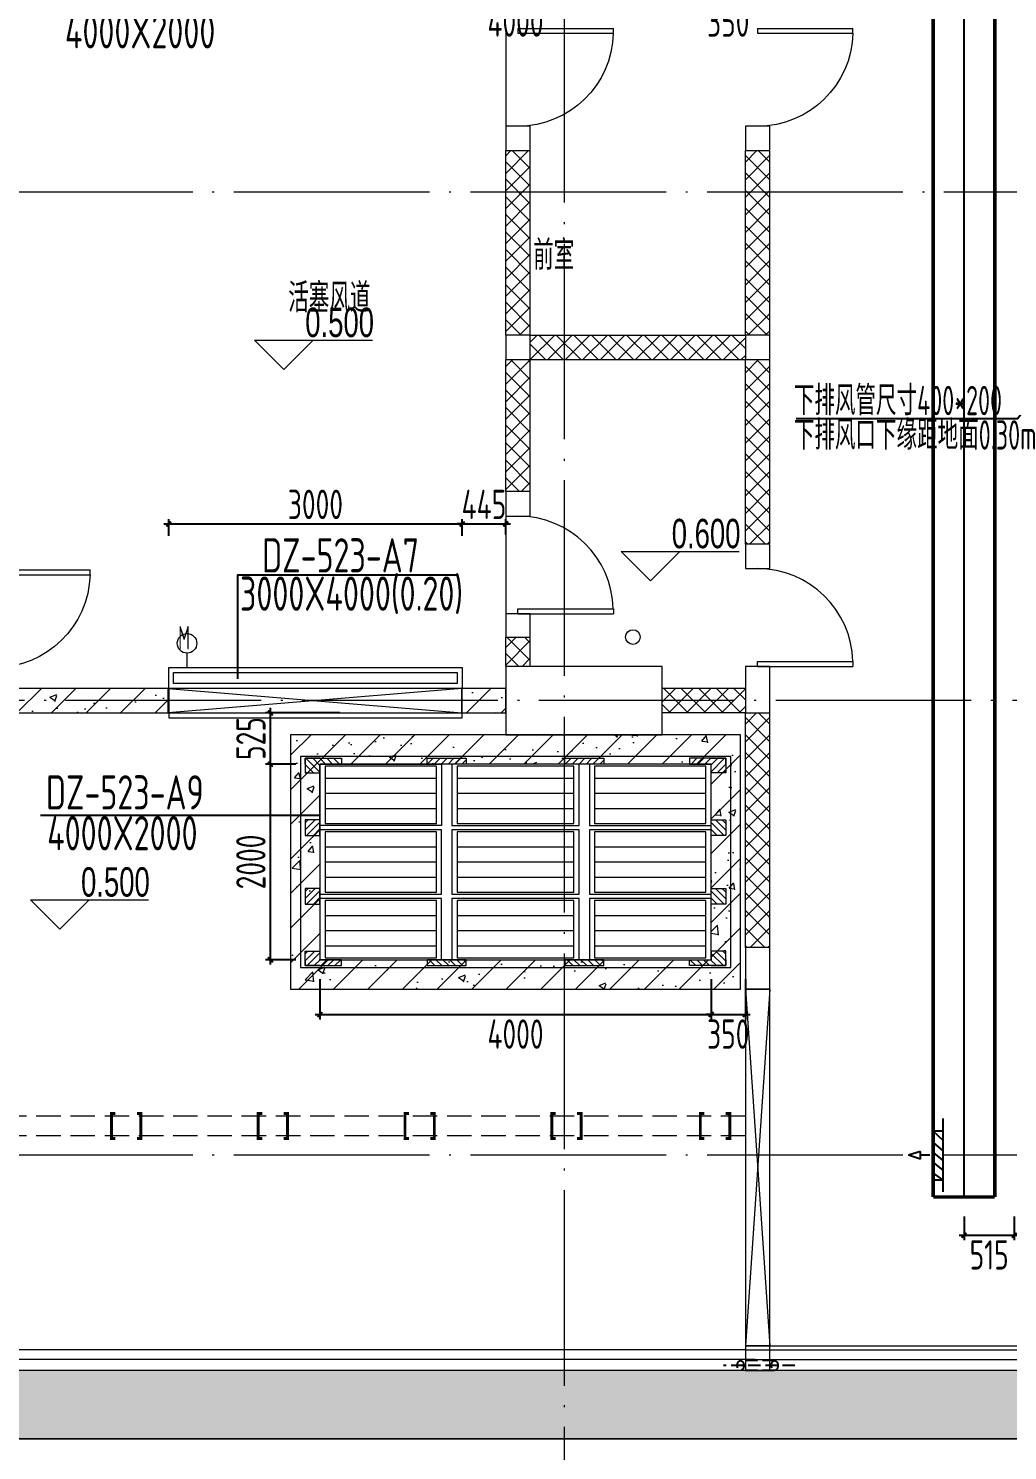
# Model space of a CAD drawing. Extents: x 4 to 13611208, y -605838 to 574722.
# Drawn here: x 13182117 to 13192128, y 181840 to 196385 of the extents above; entities that cross this region are included whole.
import ezdxf

# ---------------------------------------------------------------- set-up
doc = ezdxf.new("R2010")
doc.units = 0
doc.header["$LTSCALE"] = 1000
doc.header["$MEASUREMENT"] = 0
for name, pattern in [('CENTER2', [28.575000000000003, 19.05, -3.175, 3.175, -3.175]), ('DASH', [0.35, 0.25, -0.1]), ('DOTE', [2.4200000000000004, 2, -0.2, 0.02, -0.2])]:
    doc.linetypes.add(name, pattern=pattern)
for name, color, linetype in [('DUCT-K-P标注', 7, 'Continuous'), ('DUCT-X-P风口', 7, 'Continuous'), ('DUCT-X-YP中心线', 5, 'CENTER2'), ('DUCT-X-YP标注', 7, 'Continuous'), ('DUCT-X-YP管', 31, 'Continuous'), ('SDF-标注', 7, 'Continuous')]:
    doc.layers.add(name, color=color, linetype=linetype)
for name, color, linetype, lineweight in [('SDF-风阀', 51, 'Continuous', 5), ('建筑底图', 8, 'Continuous', 13), ('预埋管', 8, 'Continuous', 5)]:
    doc.layers.add(name, color=color, linetype=linetype, lineweight=lineweight)
doc.styles.add('C', font='HZTXT_E', dxfattribs={"width": 0.7, "bigfont": 'HZTXT'})
doc.styles.add('du', font='gbenor.shx', dxfattribs={"width": 0.8, "bigfont": 'hztxt.shx'})
doc.styles.get("Standard").update_dxf_attribs({"font": 'gbenor.shx', "bigfont": 'gbcbig.shx'})
doc.styles.add('晓游', font='gbenor.shx', dxfattribs={"width": 0.8, "bigfont": 'hztxt.shx'})
doc.dimstyles.new('67', dxfattribs={"dimscale": 100, "dimtxt": 3, "dimasz": 0.5, "dimexe": 0.5, "dimexo": 2, "dimgap": 0.5, "dimtad": 2, "dimdec": 0, "dimrnd": 5, "dimzin": 0, "dimdsep": 46, "dimtxsty": 'du', "dimblk": 'ARCHTICK', "dimcen": 0, "dimdle": 0.5, "dimclrd": 256, "dimclre": 256, "dimclrt": 256, "dimazin": 0, "dimtfac": 1, "dimtdec": 0, "dimtix": 1, "dimtmove": 2, "dimatfit": 3, "dimfxl": 100, "dimtolj": 1, "dimtzin": 0, "dimlwd": -1, "dimlwe": -1, "dimarcsym": 0})
pattern_1 = [(45, (793255.2557103541, 7.916241884231567e-09), (-176.7766952966369, 176.7766952966369), []), (49.99999999999999, (793255.2557103541, 7.916241884231567e-09), (717.2601826007534, -62.75213498259511), [75, -825]), (355, (793255.2557103541, 7.916241884231567e-09), (-138.751333613, 752.1921337000118), [60, -660]), (100.4514, (793315.0273903534, -5.229339992074529), (578.5093817140216, 689.4395420609536), [63.74019000000001, -701.142112]), (46.18420000000001, (793255.2557103541, 200.0000000079162), (1067.241048625644, -165.5190143290181), [112.5, -1237.5]), (96.6356, (793344.1924553532, 186.2066930079018), (934.6627055487033, 974.1178709004417), [95.610288, -1051.713]), (351.1842, (793255.2557103541, 200.0000000079162), (934.6619451336272, 974.1186009253246), [90, -990]), (21, (793355.2557103541, 150.0000000079162), (596.9070521184617, -402.6188906653388), [75, -825]), (326.0000000000001, (793355.2557103541, 150.0000000079162), (243.3153319215817, 725.150045046853), [60, -660]), (71.4514, (793404.9979433548, 116.4483940079226), (840.22262858149, 322.5304967099524), [63.74019000000001, -701.142112]), (37.50000000000001, (793255.2557103541, 7.916241884231567e-09), (12.15985531729067, 332.8938538313115), [0, -652, 0, -670, 0, -662.5]), (7.499999999999999, (793255.2557103541, 7.916241884231567e-09), (263.0695374421486, 394.4117118823602), [0, -382, 0, -637, 0, -252.5]), (327.5, (793032.2557103541, 7.916241884231567e-09), (533.822436172409, -22.55487173437976), [0, -250, 0, -780, 0, -1035]), (317.5, (792932.2557103541, 7.916241884231567e-09), (583.1861693423863, 100.1049823323177), [0, -325, 0, -518, 0, -735])]
pattern_2 = [(45, (0, 0), (-89.80256121069152, 89.80256121069154), []), (135, (0, 0), (-89.80256121069154, -89.80256121069152), [])]
pattern_3 = [(44.99999999999994, (-86397.53034353256, -45476.09911489487), (88.38834764831843, -88.38834764831844), [])]
pattern_4 = [(314.9999999999999, (-86397.53034353256, 49476.09911084152), (88.38834764831846, 88.38834764831842), [])]

# ---------------------------------------------------------------- blocks, each defined once
blk = doc.blocks.new('A$C00460B6A')
at = {"layer": '预埋管', "linetype": 'DASH', "lineweight": -3, "ltscale": 0.5}
for p, q in [((729.1189822256565, 50.00143341813236), (-0.006739586591720581, 50.00143030937761)), ((523.463043898344, 100.0014334181324), (174.7439385093749, 100.0014303093776)), ((523.463043898344, 100.0014334181324), (174.7439385093749, 100.0014303093776)), ((523.4630443789065, 0.00143341813236475), (174.7439389880747, 0.001430309377610683))]:
    blk.add_line(p, q, dxfattribs=at)
for centre in [(174.7439387496561, 50.00143030937761), (523.4630441386253, 50.00143341813236)]:
    blk.add_ellipse(centre, major_axis=(-2.429254217184632e-07, 49.99999999906868), ratio=0.6701911663388869, start_param=3.141592653510884, end_param=9.42477796069047, dxfattribs=at)
blk = doc.blocks.new('$DorLib2D$00000001')
for p, q in [((0.45, 0.975), (0.5000000000000002, 0.975)), ((0.45, 0), (0.45, 0.975)), ((0.5, 0), (0.5, 0.975)), ((0.5, 0), (0.45, 0))]:
    blk.add_line(p, q)
at = {"lineweight": 13}
blk.add_arc((0.475, 0), 0.975, 91.46928358135379, 180, dxfattribs=at)
blk = doc.blocks.new('_FZH')
blk.add_lwpolyline([(-0.5, -0.5), (0.5, -0.5), (0.5000000000000001, 0.5), (-0.4999999999999999, 0.5)], close=True)
blk = doc.blocks.new('_ArchTick')
at = {"color": 0, "linetype": 'ByBlock', "const_width": 0.4}
blk.add_lwpolyline([(-0.5, -0.5), (0.5, 0.5)], dxfattribs=at)
blk = doc.blocks.new('*D273')
at = {"layer": 'SDF-标注', "transparency": 16777216}
for p, q in [((13185097.36382304, 186659.5138858321), (13185097.36382304, 186249.2597944171)), ((13189097.36382608, 186659.5138839068), (13189097.36382608, 186249.2597944171)), ((13185047.36382304, 186299.2597944171), (13189147.36382608, 186299.2597944171))]:
    blk.add_line(p, q, dxfattribs=at)
at = {"layer": 'SDF-标注', "transparency": 16777216, "xscale": 50, "yscale": 50, "zscale": 50, "rotation": 180}
blk.add_blockref('_ArchTick', (13185097.36382304, 186299.2597944171), dxfattribs=at)
at = {"layer": 'SDF-标注', "transparency": 16777216, "xscale": 50, "yscale": 50, "zscale": 50}
blk.add_blockref('_ArchTick', (13189097.36382608, 186299.2597944171), dxfattribs=at)
at = {"layer": 'SDF-标注', "transparency": 16777216, "insert": (13187097.36382456, 186099.2597944171), "char_height": 300, "attachment_point": 5, "style": 'du'}
blk.add_mtext('\\A1;4000', dxfattribs=at)
blk = doc.blocks.new('*D274')
at = {"layer": 'SDF-标注', "transparency": 16777216}
for p, q in [((13189097.36382608, 186659.5138839068), (13189097.36382608, 186249.2597944171)), ((13189447.36620563, 186659.5138839068), (13189447.36620563, 186249.2597944171)), ((13189097.36382608, 186299.2597944171), (13189047.36382608, 186299.2597944171)), ((13189097.36382608, 186299.2597944171), (13189447.36620563, 186299.2597944171)), ((13189447.36620563, 186299.2597944171), (13189497.36620563, 186299.2597944171))]:
    blk.add_line(p, q, dxfattribs=at)
at = {"layer": 'SDF-标注', "transparency": 16777216, "xscale": 50, "yscale": 50, "zscale": 50}
blk.add_blockref('_ArchTick', (13189097.36382608, 186299.2597944171), dxfattribs=at)
at = {"layer": 'SDF-标注', "transparency": 16777216, "xscale": 50, "yscale": 50, "zscale": 50, "rotation": 180}
blk.add_blockref('_ArchTick', (13189447.36620563, 186299.2597944171), dxfattribs=at)
at = {"layer": 'SDF-标注', "transparency": 16777216, "insert": (13189272.36501585, 186099.2597944171), "char_height": 300, "attachment_point": 5, "style": 'du'}
blk.add_mtext('\\A1;350', dxfattribs=at)
blk = doc.blocks.new('*D275')
at = {"layer": 'SDF-标注', "transparency": 16777216}
for p, q in [((13184852.14566446, 188859.5138858321), (13184541.50268152, 188859.5138858321)), ((13184591.50268152, 186809.5138839068), (13184591.50268152, 188909.5138858321)), ((13184852.1456675, 186859.5138839068), (13184541.50268152, 186859.5138839068))]:
    blk.add_line(p, q, dxfattribs=at)
at = {"layer": 'SDF-标注', "transparency": 16777216, "xscale": 50, "yscale": 50, "zscale": 50}
for p, rotation in [((13184591.50268152, 188859.5138858321), 90), ((13184591.50268152, 186859.5138839068), 270)]:
    blk.add_blockref('_ArchTick', p, dxfattribs=dict(at, rotation=rotation))
at = {"layer": 'SDF-标注', "transparency": 16777216, "insert": (13184391.50268152, 187859.5138848716), "char_height": 300, "attachment_point": 5, "rotation": 90, "style": 'du'}
blk.add_mtext('\\A1;2000', dxfattribs=at)
blk = doc.blocks.new('*D276')
at = {"layer": 'SDF-标注', "transparency": 16777216}
for p, q in [((13185302.18324558, 189384.5130813266), (13184541.50268152, 189384.5130813266)), ((13184591.50268152, 188809.5138858321), (13184591.50268152, 189434.5130813266)), ((13184852.14566446, 188859.5138858321), (13184541.50268152, 188859.5138858321))]:
    blk.add_line(p, q, dxfattribs=at)
at = {"layer": 'SDF-标注', "transparency": 16777216, "xscale": 50, "yscale": 50, "zscale": 50}
for p, rotation in [((13184591.50268152, 189384.5130813266), 90), ((13184591.50268152, 188859.5138858321), 270)]:
    blk.add_blockref('_ArchTick', p, dxfattribs=dict(at, rotation=rotation))
at = {"layer": 'SDF-标注', "transparency": 16777216, "insert": (13184391.50268152, 189122.0134835815), "char_height": 300, "attachment_point": 5, "rotation": 90, "style": 'du'}
blk.add_mtext('\\A1;525', dxfattribs=at)
blk = doc.blocks.new('*D277')
at = {"layer": 'SDF-标注', "transparency": 16777216}
for p, q in [((13185097.36619555, 197053.5147414785), (13185097.36619555, 196599.9821796159)), ((13189097.36621178, 197053.5147415409), (13189097.36621178, 196599.9821796159)), ((13185047.36619555, 196649.9821796159), (13189147.36621178, 196649.9821796159))]:
    blk.add_line(p, q, dxfattribs=at)
at = {"layer": 'SDF-标注', "transparency": 16777216, "xscale": 50, "yscale": 50, "zscale": 50, "rotation": 180}
blk.add_blockref('_ArchTick', (13185097.36619555, 196649.9821796159), dxfattribs=at)
at = {"layer": 'SDF-标注', "transparency": 16777216, "xscale": 50, "yscale": 50, "zscale": 50}
blk.add_blockref('_ArchTick', (13189097.36621178, 196649.9821796159), dxfattribs=at)
at = {"layer": 'SDF-标注', "transparency": 16777216, "insert": (13187097.36620366, 196449.9821796159), "char_height": 300, "attachment_point": 5, "style": 'du'}
blk.add_mtext('\\A1;4000', dxfattribs=at)
blk = doc.blocks.new('*D278')
at = {"layer": 'SDF-标注', "transparency": 16777216}
for p, q in [((13189097.36620181, 197009.5147415), (13189097.36620181, 196599.9821796159)), ((13189447.36620488, 196834.5130815142), (13189447.36620488, 196599.9821796159)), ((13189097.36620181, 196649.9821796159), (13189047.36620181, 196649.9821796159)), ((13189097.36620181, 196649.9821796159), (13189447.36620488, 196649.9821796159)), ((13189447.36620488, 196649.9821796159), (13189497.36620488, 196649.9821796159))]:
    blk.add_line(p, q, dxfattribs=at)
at = {"layer": 'SDF-标注', "transparency": 16777216, "xscale": 50, "yscale": 50, "zscale": 50}
blk.add_blockref('_ArchTick', (13189097.36620181, 196649.9821796159), dxfattribs=at)
at = {"layer": 'SDF-标注', "transparency": 16777216, "xscale": 50, "yscale": 50, "zscale": 50, "rotation": 180}
blk.add_blockref('_ArchTick', (13189447.36620488, 196649.9821796159), dxfattribs=at)
at = {"layer": 'SDF-标注', "transparency": 16777216, "insert": (13189272.36620334, 196449.9821796159), "char_height": 300, "attachment_point": 5, "style": 'du'}
blk.add_mtext('\\A1;350', dxfattribs=at)
blk = doc.blocks.new('组合式风阀')
at = {"layer": 'SDF-风阀'}
h = blk.add_hatch(dxfattribs=at)
h.set_pattern_fill('ANSI31', color=256, scale=1000, angle=89.99999999999999, style=0)
h.set_pattern_definition(pattern_4)
h.paths.add_polyline_path([(-150.0000567436218, 4149.999965667725), (219.9999694824219, 4150.000022649765), (220, 4000.000022649765), (0, 3999.999995946884), (2.6702880859375e-05, 3779.999995946884), (-150, 3779.999965667725)])
h = blk.add_hatch(dxfattribs=at)
h.set_pattern_fill('ANSI31', color=256, scale=1000, angle=89.99999999999999, style=0)
h.set_pattern_definition(pattern_4)
h.paths.add_polyline_path([(1422, 3999.999995946884), (1822, 3999.999995946884), (1822, 4149.999995946884), (1422, 4149.999995946884)])
h = blk.add_hatch(dxfattribs=at)
h.set_pattern_fill('ANSI31', color=256, scale=1000, angle=89.99999999999999, style=0)
h.set_pattern_definition([(314.9999999999999, (-84641.53034353256, 49476.09911084152), (88.38834764831846, 88.38834764831842), [])])
h.paths.add_polyline_path([(3178, 3999.999995946884), (3578, 3999.999995946884), (3578, 4149.999995946884), (3178, 4149.999995946884)])
h = blk.add_hatch(dxfattribs=at)
h.set_pattern_fill('ANSI31', color=256, scale=1000, angle=89.99999999999999, style=0)
h.set_pattern_definition([(225, (91397.53034353256, 49476.09911084152), (-88.38834764831847, 88.38834764831844), [])])
h.paths.add_polyline_path([(5150.000030517578, 4149.999965667725), (4780.000030517578, 4150.000022649765), (4780, 4000.000022649765), (5000, 3999.999995946884), (4999.999973297119, 3779.999995946884), (5149.999973297119, 3779.999965667725)])
h = blk.add_hatch(dxfattribs=at)
h.set_pattern_fill('ANSI31', color=256, scale=1000, angle=-2.544443745170813e-14, style=0)
h.set_pattern_definition([(44.99999999999994, (-45576.09914159775, -85316.53034341335), (-88.38834764831839, 88.38834764831847), [])])
h.paths.add_polyline_path([(0, 2503), (0, 2903), (-150.0000267028809, 2903), (-150.0000267028809, 2503)])
h = blk.add_hatch(dxfattribs=at)
h.set_pattern_fill('ANSI31', color=256, scale=1000, angle=-2.544443745170813e-14, style=0)
h.set_pattern_definition([(135, (50476.09911489487, -85316.53034341335), (88.38834764831843, 88.38834764831844), [])])
h.paths.add_polyline_path([(5000, 2503), (5000, 2903), (5150, 2903), (5150, 2503)])
h = blk.add_hatch(dxfattribs=at)
h.set_pattern_fill('ANSI31', color=256, scale=1000, angle=-2.544443745170813e-14, style=0)
h.set_pattern_definition([(44.99999999999994, (-45576.09914159775, -86722.53034341335), (-88.38834764831839, 88.38834764831847), [])])
h.paths.add_polyline_path([(0, 1097), (0, 1497), (-150.0000267028809, 1497), (-150.0000267028809, 1097)])
h = blk.add_hatch(dxfattribs=at)
h.set_pattern_fill('ANSI31', color=256, scale=1000, angle=-2.544443745170813e-14, style=0)
h.set_pattern_definition([(135, (50476.09911489487, -86722.53034341335), (88.38834764831843, 88.38834764831844), [])])
h.paths.add_polyline_path([(5000, 1097), (5000, 1497), (5150, 1497), (5150, 1097)])
h = blk.add_hatch(dxfattribs=at)
h.set_pattern_fill('ANSI31', color=256, scale=1000, angle=89.99999999999999, style=0)
h.set_pattern_definition(pattern_3)
h.paths.add_polyline_path([(-150.0000567436218, -149.9999697208405), (219.9999694824219, -150.0000265836716), (220, -2.658367156982422e-05), (0, 0), (2.6702880859375e-05, 220), (-150, 220.0000302791595)])
h = blk.add_hatch(dxfattribs=at)
h.set_pattern_fill('ANSI31', color=256, scale=1000, angle=89.99999999999999, style=0)
h.set_pattern_definition([(135, (91397.53034353256, -45476.09911489487), (-88.3883476483185, -88.38834764831842), [])])
h.paths.add_polyline_path([(5150.000030517578, -149.9999697208405), (4780.000030517578, -150.0000265836716), (4780, -2.658367156982422e-05), (5000, 0), (4999.999973297119, 220), (5149.999973297119, 220.0000302791595)])
h = blk.add_hatch(dxfattribs=at)
h.set_pattern_fill('ANSI31', color=256, scale=1000, angle=89.99999999999999, style=0)
h.set_pattern_definition(pattern_3)
h.paths.add_polyline_path([(1422, 0), (1822, 0), (1822, -150), (1422, -150)])
h = blk.add_hatch(dxfattribs=at)
h.set_pattern_fill('ANSI31', color=256, scale=1000, angle=89.99999999999999, style=0)
h.set_pattern_definition([(44.99999999999994, (-84641.53034353256, -45476.09911489487), (88.38834764831843, -88.38834764831844), [])])
h.paths.add_polyline_path([(3178, 0), (3578, 0), (3578, -150), (3178, -150)])
for p, q in [((353.2781739234924, 3946.999995946884), (353.2781739234924, 2808.999995946884)), ((744, 3946.999995946884), (744, 2808.999995946884)), ((1134.721826076508, 3946.999995946884), (1134.721826076508, 2808.999995946884)), ((2109.278173923492, 3946.999995946884), (2109.278173923492, 2808.999995946884)), ((2500, 3946.999995946884), (2500, 2808.999995946884)), ((2890.721826076508, 3946.999995946884), (2890.721826076508, 2808.999995946884)), ((3865.278173923492, 3946.999995946884), (3865.278173923492, 2808.999995946884)), ((4256, 3946.999995946884), (4256, 2808.999995946884)), ((4646.721826076508, 3946.999995946884), (4646.721826076508, 2808.999995946884)), ((353.2781739234924, 2596.999995946884), (353.2781739234924, 1402.999995946884)), ((744, 2596.999995946884), (744, 1402.999995946884)), ((1134.721826076508, 2596.999995946884), (1134.721826076508, 1402.999995946884)), ((2109.278173923492, 2596.999995946884), (2109.278173923492, 1402.999995946884)), ((2500, 2596.999995946884), (2500, 1402.999995946884)), ((2890.721826076508, 2596.999995946884), (2890.721826076508, 1402.999995946884)), ((3865.278173923492, 2596.999995946884), (3865.278173923492, 1402.999995946884)), ((4256, 2596.999995946884), (4256, 1402.999995946884)), ((4646.721826076508, 2596.999995946884), (4646.721826076508, 1402.999995946884)), ((353.2781739234924, 1190.999995946884), (353.2781739234924, 52.99999594688416)), ((744, 1190.999995946884), (744, 52.99999594688416)), ((1134.721826076508, 1190.999995946884), (1134.721826076508, 52.99999594688416)), ((2109.278173923492, 1190.999995946884), (2109.278173923492, 52.99999594688416)), ((2500, 1190.999995946884), (2500, 52.99999594688416)), ((2890.721826076508, 1190.999995946884), (2890.721826076508, 52.99999594688416)), ((3865.278173923492, 1190.999995946884), (3865.278173923492, 52.99999594688416)), ((4256, 1190.999995946884), (4256, 52.99999594688416)), ((4646.721826076508, 1190.999995946884), (4646.721826076508, 52.99999594688416))]:
    blk.add_line(p, q, dxfattribs=at)
for points in [[(5200, -200.0000040531158), (5200, 4200), (-200, 4200), (-200, -200.0000040531158)], [(1422, 3999.999995946884), (1822, 3999.999995946884), (1822, 4149.999995946884), (1422, 4149.999995946884)], [(3178, 3999.999995946884), (3578, 3999.999995946884), (3578, 4149.999995946884), (3178, 4149.999995946884)], [(1569, 3999.999995946884), (0, 3999.999995946884), (0, 2755.999995946884), (1569, 2755.999995946884)], [(1516, 3946.999995946884), (53, 3946.999995946884), (53, 2808.999995946884), (1516, 2808.999995946884)], [(3325, 3999.999995946884), (1675, 3999.999995946884), (1675, 2755.999995946884), (3325, 2755.999995946884)], [(3272, 3946.999995946884), (1728, 3946.999995946884), (1728, 2808.999995946884), (3272, 2808.999995946884)], [(5000, 3999.999951130245), (5000, 2755.999995946884), (3431, 2755.999995946884), (3431, 3999.999951130245)], [(4947, 3946.999995946884), (3484, 3946.999995946884), (3484, 2808.999995946884), (4947, 2808.999995946884)], [(0, 2503), (0, 2903), (-150.0000267028809, 2903), (-150.0000267028809, 2503)], [(5000, 2503), (5000, 2903), (5150, 2903), (5150, 2503)], [(1569, 2649.999995946884), (0, 2649.999995946884), (0, 1349.999995946884), (1569, 1349.999995946884)], [(3325, 2649.999995946884), (1675, 2649.999995946884), (1675, 1349.999995946884), (3325, 1349.999995946884)], [(5000, 2649.999995946884), (3431, 2649.999995946884), (3431, 1349.999995946884), (5000, 1349.999995946884)], [(1516, 2596.999995946884), (53, 2596.999995946884), (53, 1402.999995946884), (1516, 1402.999995946884)], [(3272, 2596.999995946884), (1728, 2596.999995946884), (1728, 1402.999995946884), (3272, 1402.999995946884)], [(4947, 2596.999995946884), (3484, 2596.999995946884), (3484, 1402.999995946884), (4947, 1402.999995946884)], [(0, 1097), (0, 1497), (-150.0000267028809, 1497), (-150.0000267028809, 1097)], [(5000, 1097), (5000, 1497), (5150, 1497), (5150, 1097)], [(1569, 1243.999995946884), (0, 1243.999995946884), (0, -4.053115844726562e-06), (1569, -4.053115844726562e-06)], [(1516, 1190.999995946884), (53, 1190.999995946884), (53, 52.99999594688416), (1516, 52.99999594688416)], [(3325, 1243.999995946884), (1675, 1243.999995946884), (1675, -4.053115844726562e-06), (3325, -4.053115844726562e-06)], [(3272, 1190.999995946884), (1728, 1190.999995946884), (1728, 52.99999594688416), (3272, 52.99999594688416)], [(5000, 1243.999995946884), (3431, 1243.999995946884), (3431, -4.053115844726562e-06), (5000, -4.053115844726562e-06)], [(4947, 1190.999995946884), (3484, 1190.999995946884), (3484, 52.99999594688416), (4947, 52.99999594688416)], [(1422, 0), (1822, 0), (1822, -150), (1422, -150)], [(3178, 0), (3578, 0), (3578, -150), (3178, -150)]]:
    blk.add_lwpolyline(points, close=True, dxfattribs=at)
for points in [[(-3.0517578125e-05, 4149.999995946884), (-150.0000567436218, 4149.999965667725), (-150, 3779.999965667725), (2.6702880859375e-05, 3779.999995946884), (0, 3999.999995946884)], [(-150.0000267028809, 3999.999965667725), (-150.0000567436218, 4149.999965667725), (219.9999694824219, 4150.000022649765), (220, 4000.000022649765), (0, 3999.999995946884)], [(5150, 3999.999965667725), (5150.000030517578, 4149.999965667725), (4780.000030517578, 4150.000022649765), (4780, 4000.000022649765), (5000, 3999.999995946884)], [(5000.000030517578, 4149.999995946884), (5150.000030517578, 4149.999965667725), (5149.999973297119, 3779.999965667725), (4999.999973297119, 3779.999995946884), (5000, 3999.999995946884)], [(-3.0517578125e-05, -150), (-150.0000567436218, -149.9999697208405), (-150, 220.0000302791595), (2.6702880859375e-05, 220), (0, 0)], [(5000.000030517578, -150), (5150.000030517578, -149.9999697208405), (5149.999973297119, 220.0000302791595), (4999.999973297119, 220), (5000, 0)], [(-150.0000267028809, 3.027915954589844e-05), (-150.0000567436218, -149.9999697208405), (219.9999694824219, -150.0000265836716), (220, -2.658367156982422e-05), (0, 0)], [(5150, 3.027915954589844e-05), (5150.000030517578, -149.9999697208405), (4780.000030517578, -150.0000265836716), (4780, -2.658367156982422e-05), (5000, 0)]]:
    blk.add_lwpolyline(points, dxfattribs=at)
blk = doc.blocks.new('dz3000')
at = {"layer": 'SDF-风阀'}
for p, q in [((0, -512), (0, -300)), ((50, -350), (2950, -350)), ((50, -462), (50, -350)), ((2950, -350), (2950, -462)), ((3000, -300), (3000, -512)), ((3000, -512), (0, -512)), ((2950, -462), (50, -462)), ((2812.280490094796, -512), (2812.280490094796, -660.8208643500693))]:
    blk.add_line(p, q, dxfattribs=at)
blk.add_lwpolyline([(0, -299.9999999883585), (3000, -299.9999999883585), (3000, 0), (0, 0)], close=True, dxfattribs=at)
at = {"layer": 'SDF-风阀', "const_width": 15}
blk.add_lwpolyline([(-76.08905673772097, -300), (3076.089056737721, -300)], dxfattribs=at)
at = {"layer": 'SDF-风阀'}
blk.add_circle((2812.280490094796, -760.8208643500693), 99.99999999999997, dxfattribs=at)
at = {"layer": 'SDF-风阀', "text_generation_flag": 4, "width": 0.5999999996274709}
blk.add_text('M', height=240, dxfattribs=at).set_placement((2782.873396705836, -698.2469324641861))
blk = doc.blocks.new('*D724')
at = {"layer": 'DUCT-X-YP标注', "transparency": 16777216}
for p, q in [((13191682.9558139, 184233.5), (13191682.9558139, 183991)), ((13192197.36620485, 184233.5), (13192197.36620485, 183991)), ((13191632.9558139, 184041), (13192247.36620485, 184041))]:
    blk.add_line(p, q, dxfattribs=at)
at = {"layer": 'DUCT-X-YP标注', "transparency": 16777216, "xscale": 50, "yscale": 50, "zscale": 50, "rotation": 180}
blk.add_blockref('_ArchTick', (13191682.9558139, 184041), dxfattribs=at)
at = {"layer": 'DUCT-X-YP标注', "transparency": 16777216, "xscale": 50, "yscale": 50, "zscale": 50}
blk.add_blockref('_ArchTick', (13192197.36620485, 184041), dxfattribs=at)
at = {"layer": 'DUCT-X-YP标注', "transparency": 16777216, "insert": (13191940.16100937, 183841), "char_height": 300, "attachment_point": 5, "style": 'du'}
blk.add_mtext('\\A1;515', dxfattribs=at)
blk = doc.blocks.new('*D2044')
at = {"layer": 'SDF-标注', "transparency": 16777216}
for p, q in [((13183501.53933602, 191316.7572466871), (13186601.53933602, 191316.7572466871)), ((13183551.53933602, 191196.2430253652), (13183551.53933602, 191366.7572466871)), ((13186551.53933602, 191196.2430253652), (13186551.53933602, 191366.7572466871))]:
    blk.add_line(p, q, dxfattribs=at)
at = {"layer": 'SDF-标注', "transparency": 16777216, "xscale": 50, "yscale": 50, "zscale": 50, "rotation": 180}
blk.add_blockref('_ArchTick', (13183551.53933602, 191316.7572466871), dxfattribs=at)
at = {"layer": 'SDF-标注', "transparency": 16777216, "xscale": 50, "yscale": 50, "zscale": 50}
blk.add_blockref('_ArchTick', (13186551.53933602, 191316.7572466871), dxfattribs=at)
at = {"layer": 'SDF-标注', "transparency": 16777216, "insert": (13185051.53933602, 191516.7572466871), "char_height": 300, "attachment_point": 5, "style": 'du'}
blk.add_mtext('\\A1;3000', dxfattribs=at)
blk = doc.blocks.new('*D2045')
at = {"layer": 'SDF-标注', "transparency": 16777216}
for p, q in [((13186551.53933602, 191316.7572466871), (13186501.53933602, 191316.7572466871)), ((13186551.53933602, 191196.2430253652), (13186551.53933602, 191366.7572466871)), ((13186551.53933602, 191316.7572466871), (13186997.40145157, 191316.7572466871)), ((13186997.40145157, 191208.8990022102), (13186997.40145157, 191366.7572466871)), ((13186997.40145157, 191316.7572466871), (13187047.40145157, 191316.7572466871))]:
    blk.add_line(p, q, dxfattribs=at)
at = {"layer": 'SDF-标注', "transparency": 16777216, "xscale": 50, "yscale": 50, "zscale": 50}
blk.add_blockref('_ArchTick', (13186551.53933602, 191316.7572466871), dxfattribs=at)
at = {"layer": 'SDF-标注', "transparency": 16777216, "xscale": 50, "yscale": 50, "zscale": 50, "rotation": 180}
blk.add_blockref('_ArchTick', (13186997.40145157, 191316.7572466871), dxfattribs=at)
at = {"layer": 'SDF-标注', "transparency": 16777216, "insert": (13186774.47039379, 191516.7572466871), "char_height": 300, "attachment_point": 5, "style": 'du'}
blk.add_mtext('\\A1;445', dxfattribs=at)
blk = doc.blocks.new('$风口$00000154')
for p, q in [((150, 299.9999999999982), (150, -299.9999999999982)), ((0, 199.9999999999982), (150, 199.9999999999982)), ((0, 199.9999999999982), (0, -200.0000000000018)), ((0, 196.5779245904032), (150, 122.5552807349977)), ((-193.5935777825289, 31.46169286800614), (-378.4477440393384, -5.638867150992155e-11)), ((-193.5935777822815, -31.46169286794429), (-193.5935777825289, 31.46169286800614)), ((0, 105.742929857146), (150, 36.9924148152877)), ((0, 23.82917931137308), (150, -43.48977715108595)), ((-193.5935777822815, -31.46169286794429), (-378.4477440393384, -1.728039933368564e-10)), ((-50, -1.818989403545856e-12), (-193.5935777825216, -2.728484105318785e-11)), ((0, -58.80686063027133), (150, -122.6590778370755)), ((0, -145.2073970820802), (144.510424586937, -200.0000000000018)), ((0, -200.0000000000018), (150, -200.0000000000018))]:
    blk.add_line(p, q)

msp = doc.modelspace()

# ---------------------------------------------------------------- hatches: boundary and pattern name
at = {"layer": '建筑底图'}
h = msp.add_hatch(dxfattribs=at)
h.set_pattern_fill('ANSI37', color=8, scale=80, style=0)
h.set_pattern_definition(pattern_2)
h.paths.add_polyline_path([(13187247.6683664, 195134.5154904528), (13186997.66836639, 195134.5154904528), (13186997.66836639, 193247.014685661), (13187247.6683665, 193247.0146960061)])
h = msp.add_hatch(dxfattribs=at)
h.set_pattern_fill('ANSI37', color=8, scale=80, style=0)
h.set_pattern_definition(pattern_2)
h.paths.add_polyline_path([(13189697.36620489, 195134.5154904293), (13189447.36620492, 195134.5154904293), (13189447.36620533, 193247.0146844848), (13189697.36620489, 193247.0146844848)])
h = msp.add_hatch(dxfattribs=at)
h.set_pattern_fill('ANSI37', color=8, scale=80, style=0)
h.set_pattern_definition(pattern_2)
h.paths.add_polyline_path([(13189447.36620489, 192997.0146844848), (13189447.36620201, 193247.0146849759), (13187247.66836555, 193247.0146835426), (13187247.66836631, 192997.0146850752)])
h = msp.add_hatch(dxfattribs=at)
h.set_pattern_fill('ANSI37', color=8, scale=80, style=0)
h.set_pattern_definition(pattern_2)
h.paths.add_polyline_path([(13187247.66836555, 192997.014685661), (13186997.66836639, 192997.014685661), (13186997.66836639, 191647.0138798862), (13187247.66836638, 191647.0138798862)])
h = msp.add_hatch(dxfattribs=at)
h.set_pattern_fill('ANSI37', color=8, scale=80, style=0)
h.set_pattern_definition(pattern_2)
h.paths.add_polyline_path([(13189697.36620489, 192997.0146844848), (13189447.36620472, 192997.0146761601), (13189447.36620488, 191109.5130747501), (13189697.36620489, 191109.5130747501)])
h = msp.add_hatch(dxfattribs=at)
h.set_pattern_fill('ANSI37', color=8, scale=80, style=0)
h.set_pattern_definition(pattern_2)
h.paths.add_polyline_path([(13187247.66836619, 190159.5138804192), (13186997.66836639, 190159.5138804192), (13186997.66836639, 189859.5146856064), (13187247.66836639, 189859.5146856064)])
h = msp.add_hatch(dxfattribs=at)
h.set_pattern_fill('钢筋混凝土', color=256, scale=100, style=0)
h.set_pattern_definition(pattern_1)
h.paths.add_polyline_path([(13181647.36620484, 189384.5130752054), (13183547.4014049, 189384.5130761798), (13183547.4014049, 189634.5130760069), (13181647.36620484, 189634.5130750324)])
h = msp.add_hatch(dxfattribs=at)
h.set_pattern_fill('钢筋混凝土', color=8, scale=100, style=0)
h.set_pattern_definition(pattern_1)
h.paths.add_polyline_path([(13186997.40145157, 189634.5130761798), (13186547.40140421, 189634.5130761798), (13186547.40140421, 189384.5130759842), (13186997.40145157, 189384.5130759842)])
h = msp.add_hatch(dxfattribs=at)
h.set_pattern_fill('ANSI37', color=8, scale=80, style=0)
h.set_pattern_definition(pattern_2)
h.paths.add_polyline_path([(13188597.40145157, 189634.513075318), (13188597.40145157, 189384.5130752383), (13189447.36620489, 189384.5130752383), (13189447.366205, 189634.5130753824)])
h = msp.add_hatch(dxfattribs=at)
h.set_pattern_fill('ANSI37', color=8, scale=80, style=0)
h.set_pattern_definition(pattern_2)
h.paths.add_polyline_path([(13189697.36620489, 189384.5130752383), (13189447.36620492, 189384.5130744714), (13189447.36620489, 186984.5150371922), (13189697.36620489, 186984.5150371922)])
h = msp.add_hatch(dxfattribs=at)
h.set_pattern_fill('钢筋混凝土', color=8, scale=100, style=0)
h.set_pattern_definition([(45, (793255.2557103541, -49.99919480326935), (-176.7766952966369, 176.7766952966369), []), (49.99999999999999, (793255.2557103541, -49.99919480326935), (717.2601826007534, -62.75213498259511), [75, -825]), (355, (793255.2557103541, -49.99919480326935), (-138.751333613, 752.1921337000118), [60, -660]), (100.4514, (793315.0273903534, -55.22853480326012), (578.5093817140216, 689.4395420609536), [63.74019000000001, -701.142112]), (46.18420000000001, (793255.2557103541, 150.0008051967307), (1067.241048625644, -165.5190143290181), [112.5, -1237.5]), (96.6356, (793344.1924553532, 136.2074981967162), (934.6627055487033, 974.1178709004417), [95.610288, -1051.713]), (351.1842, (793255.2557103541, 150.0008051967307), (934.6619451336272, 974.1186009253246), [90, -990]), (21, (793355.2557103541, 100.0008051967307), (596.9070521184617, -402.6188906653388), [75, -825]), (326.0000000000001, (793355.2557103541, 100.0008051967307), (243.3153319215817, 725.150045046853), [60, -660]), (71.4514, (793404.9979433548, 66.44919919673703), (840.22262858149, 322.5304967099524), [63.74019000000001, -701.142112]), (37.50000000000001, (793255.2557103541, -49.99919480326935), (12.15985531729067, 332.8938538313115), [0, -652, 0, -670, 0, -662.5]), (7.499999999999999, (793255.2557103541, -49.99919480326935), (263.0695374421486, 394.4117118823602), [0, -382, 0, -637, 0, -252.5]), (327.5, (793032.2557103541, -49.99919480326935), (533.822436172409, -22.55487173437976), [0, -250, 0, -780, 0, -1035]), (317.5, (792932.2557103541, -49.99919480326935), (583.1861693423863, 100.1049823323177), [0, -325, 0, -518, 0, -735])])
h.paths.add_polyline_path([(13189397.36382308, 186559.5138804271), (13189397.36382308, 189159.5138804271), (13184797.36387195, 189159.5137510933), (13184797.36387195, 186559.5137510933)])
h.paths.add_polyline_path([(13189097.36382308, 186859.5138804271), (13189097.36382308, 188859.5138804271), (13185097.36387195, 188859.5137510933), (13185097.36387195, 186859.5137510933)], flags=16)
h = msp.add_hatch(dxfattribs=at)
h.set_pattern_fill('钢筋混凝土', color=8, scale=100, style=0)
h.set_pattern_definition(pattern_1)
h.paths.add_polyline_path([(13207597.36620497, 183509.5136078843), (13237197.36620502, 183509.5136078843), (13237197.36620502, 184209.5136078843), (13206897.36620497, 184209.5136078843), (13206897.36620497, 182659.5136078843), (13170947.36620497, 182659.5136078843), (13170947.36620497, 181959.5136078843), (13207597.36620497, 181959.5136078843)])

# ---------------------------------------------------------------- linework, layer by layer
at = {"layer": 'DUCT-K-P标注', "elevation": 4149.799999999999}
msp.add_lwpolyline([(13192797.36620523, 193109.5163008879), (13192229.11862518, 192391.6148610187), (13189967.65326049, 192391.6148610187)], dxfattribs=at)
at = {"layer": 'DUCT-X-YP中心线'}
msp.add_line((13191682.9558139, 184433.5), (13191682.9558139, 203819.3121787351), dxfattribs=at)
at = {"layer": 'DUCT-X-YP管', "const_width": 35}
for points in [[(13191367.9558139, 203819.3121787351), (13191367.9558139, 184433.5)], [(13191997.9558139, 184433.5), (13191997.9558139, 203819.3121787351)], [(13191367.9558139, 184433.5), (13191997.9558139, 184433.5)]]:
    msp.add_lwpolyline(points, dxfattribs=at)
at = {"layer": 'SDF-标注'}
msp.add_line((13182240.15529311, 188337.282866456, -3.55e-06), (13185097.36382304, 188337.282866456), dxfattribs=at)
at = {"layer": 'SDF-标注', "elevation": -3.55e-06}
msp.add_lwpolyline([(13186495.35122516, 190791.5931932828), (13184254.62940547, 190791.5931932828), (13184254.62940547, 189731.4351870166)], dxfattribs=at)
at = {"layer": '建筑底图', "color": 8, "linetype": 'DOTE'}
for p, q in [((13187597.40139988, 180083.0282935039), (13187597.40139988, 224559.5122452438)), ((13474197.36620497, 194709.5146856282), (13119297.36620772, 194709.5146856282)), ((13232897.36620497, 189509.5130752383), (13119297.36620772, 189509.5130752383)), ((13474197.36620497, 184859.5146856282), (13119297.36620772, 184859.5146856282))]:
    msp.add_line(p, q, dxfattribs=at)
at = {"layer": '建筑底图', "color": 8}
for p, q in [((13186997.66836642, 196384.515490734), (13186997.66836642, 195384.5154912221)), ((13186997.66836635, 193247.0146855469), (13186997.66836636, 195134.5154902344)), ((13187247.6683665, 193247.0146849759), (13187247.6683664, 195134.5154902344)), ((13189447.366205, 193247.0146849759), (13189447.3662049, 195134.5154902344)), ((13189697.36620493, 193247.0146835938), (13189697.3662048, 195134.5154902344)), ((13187247.66836555, 193247.014685661), (13186997.66836555, 193247.014685661)), ((13186997.66836555, 193247.014685661), (13186997.66836555, 192997.014685661)), ((13187247.6683665, 193247.0146849759), (13189447.366205, 193247.0146849759)), ((13187247.66836555, 192997.014685661), (13187247.66836555, 193247.014685661)), ((13186997.66836639, 191647.0138808594), (13186997.66836629, 192997.0146855469)), ((13186997.66836555, 192997.014685661), (13187247.66836555, 192997.014685661)), ((13187247.66836658, 191647.0138808594), (13187247.66836631, 192997.0146850752)), ((13187247.66836631, 192997.0146850752), (13189447.36620472, 192997.0146850752)), ((13189447.36620464, 191109.5130742187), (13189447.36620472, 192997.0146850752)), ((13189697.36620484, 191109.5130742188), (13189697.36620486, 192997.0146835938)), ((13187247.66836639, 191647.0138798862), (13186997.66836639, 191647.0138798862)), ((13186997.66836639, 191647.0138798862), (13186997.66836639, 191397.0138798862)), ((13187247.66836639, 191397.0138798862), (13187247.66836639, 191647.0138798862)), ((13186997.66836639, 191397.0138798862), (13186997.66836639, 190397.0138800854)), ((13186997.66836639, 191397.0138798862), (13187247.66836639, 191397.0138798862)), ((13187247.66836619, 190397.0138800854), (13186997.6683664, 190397.0138800854)), ((13186997.6683664, 190397.0138800854), (13186997.6683664, 190159.5138804192)), ((13187247.66836619, 190159.5138804192), (13187247.66836619, 190397.0138800854)), ((13186997.6683664, 190159.5138804192), (13187247.66836619, 190159.5138804192)), ((13186997.66836639, 189859.5146856064), (13186997.66836672, 190159.5138804573)), ((13187247.66836639, 189859.5146856064), (13187247.66836712, 190159.5138804573)), ((13186547.40140498, 189634.5130759842), (13183547.4014049, 189384.5130759842)), ((13183547.40140498, 189634.5130759999), (13186547.40140498, 189384.5130759842)), ((13189447.366205, 189634.5130753824), (13188597.40145159, 189634.5130753363)), ((13189447.36620492, 189384.513075276), (13188597.40145159, 189384.5130750761)), ((13189447.36620479, 186984.5150371094), (13189447.36620492, 189384.513075276)), ((13189697.36620483, 186984.5150371094), (13189697.36620494, 189384.5130761719))]:
    msp.add_line(p, q, dxfattribs=at)
at = {"layer": '建筑底图'}
for p, q in [((13184729.9332302, 192895.6714647589), (13184429.9332302, 193195.6714647589)), ((13184429.9332302, 193195.6714647589), (13185635.971663, 193195.6714647589)), ((13184729.9332302, 192895.6714647589), (13185029.9332302, 193195.6714647589)), ((13188476.86564864, 190735.6843712227), (13188176.86564864, 191035.6843712227)), ((13188176.86564864, 191035.6843712227), (13189382.90408144, 191035.6843712227)), ((13188476.86564864, 190735.6843712227), (13188776.86564864, 191035.6843712227)), ((13182437.41070217, 187172.319667411), (13182137.41070217, 187472.319667411)), ((13182137.41070217, 187472.319667411), (13183343.44913497, 187472.319667411)), ((13182437.41070217, 187172.319667411), (13182737.41070217, 187472.319667411)), ((13189447.36620516, 186559.5146848522), (13189697.36620487, 182909.5136094518)), ((13189697.36620482, 186559.5146855563), (13189447.36620533, 182909.5136094686)), ((13189447.36620489, 182869.5136078843), (13177547.36620507, 182869.5136078843)), ((13189447.36620489, 182869.5136078843), (13206397.36620496, 182869.5136078843)), ((13189572.36620489, 182834.5136078821), (13189572.36620489, 182834.5136078821)), ((13189547.36620489, 182769.5136078843), (13177447.36620507, 182769.5136078843)), ((13189447.36620489, 182769.5136078843), (13206497.36620496, 182769.5136078843)), ((13189572.36620489, 182747.0136078832), (13189572.36620489, 182747.0136078832)), ((13206897.36620497, 182659.5136078843), (13170947.36620497, 182659.5136078843)), ((13189572.36620489, 182659.5136078843), (13189572.36620489, 182659.5136078843)), ((13207597.36620497, 181959.5136078843), (13170347.36620499, 181959.5136078843))]:
    msp.add_line(p, q, dxfattribs=at)
at = {"layer": '建筑底图', "linetype": 'DASH'}
for p, q in [((13189447.366205, 185259.5136078309), (13170947.36620497, 185259.5136078844)), ((13189447.366205, 185059.5136078309), (13170947.36620497, 185059.5136078844))]:
    msp.add_line(p, q, dxfattribs=at)
at = {"layer": '建筑底图'}
for points in [[(13181647.36620484, 189384.5130752054), (13183547.4014049, 189384.5130761798), (13183547.4014049, 189634.5130760069), (13181647.36620484, 189634.5130750324)], [(13189697.36620487, 182909.5136093829), (13189697.3662046, 186559.5146848783), (13189447.36620452, 186559.5146848541), (13189447.36620533, 182909.5136094686)]]:
    msp.add_lwpolyline(points, close=True, dxfattribs=at)
at = {"layer": '建筑底图', "color": 8}
for points in [[(13183547.4014049, 189384.5130759842), (13186547.40140498, 189384.5130759842), (13186547.40140498, 189634.5130759842), (13183547.4014049, 189634.5130759842)], [(13186997.40145157, 189634.5130761798), (13186547.40140421, 189634.5130761798), (13186547.40140421, 189384.5130759842), (13186997.40145157, 189384.5130759842)], [(13189397.36382308, 186559.5138804271), (13189397.36382308, 189159.5138804271), (13184797.36387195, 189159.5137510933), (13184797.36387195, 186559.5137510933)], [(13189097.36382308, 186859.5138804271), (13189097.36382308, 188859.5138804271), (13185097.36387195, 188859.5137510933), (13185097.36387195, 186859.5137510933)]]:
    msp.add_lwpolyline(points, close=True, dxfattribs=at)
at = {"layer": '建筑底图', "const_width": 30}
for points in [[(13183007.36620497, 185032.0136078844), (13182967.36620497, 185032.0136078844), (13182967.36620497, 185287.0136078844), (13183007.36620497, 185287.0136078844)], [(13183227.36620497, 185032.0136078844), (13183267.36620497, 185032.0136078844), (13183267.36620497, 185287.0136078844), (13183227.36620497, 185287.0136078844)], [(13184507.36620497, 185032.0136078844), (13184467.36620497, 185032.0136078844), (13184467.36620497, 185287.0136078844), (13184507.36620497, 185287.0136078844)], [(13184727.36620497, 185032.0136078844), (13184767.36620497, 185032.0136078844), (13184767.36620497, 185287.0136078844), (13184727.36620497, 185287.0136078844)], [(13186007.36620497, 185032.0136078844), (13185967.36620497, 185032.0136078844), (13185967.36620497, 185287.0136078844), (13186007.36620497, 185287.0136078844)], [(13186227.36620497, 185032.0136078844), (13186267.36620497, 185032.0136078844), (13186267.36620497, 185287.0136078844), (13186227.36620497, 185287.0136078844)], [(13187507.36620497, 185032.0136078844), (13187467.36620497, 185032.0136078844), (13187467.36620497, 185287.0136078844), (13187507.36620497, 185287.0136078844)], [(13187727.36620497, 185032.0136078844), (13187767.36620497, 185032.0136078844), (13187767.36620497, 185287.0136078844), (13187727.36620497, 185287.0136078844)], [(13189027.36620497, 185032.0136078844), (13188987.36620497, 185032.0136078844), (13188987.36620497, 185287.0136078844), (13189027.36620497, 185287.0136078844)], [(13189247.36620497, 185032.0136078844), (13189287.36620497, 185032.0136078844), (13189287.36620497, 185287.0136078844), (13189247.36620497, 185287.0136078844)]]:
    msp.add_lwpolyline(points, dxfattribs=at)
at = {"layer": '建筑底图', "color": 8}
for points in [[(13189447.36620533, 182909.5136078843), (13206647.36620497, 182909.5136078843), (13206647.36620497, 184459.5129460172), (13274397.36620496, 184459.5129460172)], [(13168947.36620497, 181959.5136078843), (13207597.36620497, 181959.5136078843), (13207597.36620497, 183509.5136078843), (13311597.36622271, 183509.5136078843), (13311597.36622271, 184159.5155477665), (13438197.36620497, 184159.5155477665), (13438197.36620731, 183959.5170308359), (13443697.36620498, 183959.5170308359), (13443697.36620498, 171509.5140157907), (13434296.97019093, 171509.514015788), (13434296.97019093, 165209.5140158274), (13477297.36621002, 165209.5140158488)]]:
    msp.add_lwpolyline(points, dxfattribs=at)
msp.add_circle((13188297.40140497, 190159.5146856288), 74.99999999998633, dxfattribs=at)

# ---------------------------------------------------------------- block references
at = {"layer": 'DUCT-X-P风口', "xscale": 0.6666666666666667, "yscale": 1.25, "rotation": 3.091236910408294e-11}
msp.add_blockref('$风口$00000154', (13191367.9558139, 184859.5146856282, 3610), dxfattribs=at)
at = {"layer": 'SDF-风阀', "rotation": 180}
msp.add_blockref('dz3000', (13186551.53933602, 189334.857903582), dxfattribs=at)
at = {"layer": 'SDF-风阀', "color": 8, "xscale": 0.400000000372529, "rotation": 90}
msp.add_blockref('组合式风阀', (13189097.36382308, 186859.5137492307), dxfattribs=at)
at = {"layer": '建筑底图', "color": 8, "yscale": -1000, "rotation": 90}
for p, xscale, zscale in [((13187122.66836639, 195884.5154908224), 1000, 1000), ((13189572.36620489, 195884.5154908224), 1000, 1000), ((13187122.66836639, 190897.0138800854), -1000, -1000), ((13189572.36620489, 190359.5138805623), -1000, -1000)]:
    msp.add_blockref('$DorLib2D$00000001', p, dxfattribs=dict(at, xscale=xscale, zscale=zscale))
at = {"layer": '建筑底图', "color": 8, "xscale": 250}
for p, yscale, zscale in [((13187122.66836649, 195259.5154904528), 250, 250), ((13189572.36620489, 195259.5154904293), 250, 250), ((13189572.36620489, 193122.0146844848), 250, 250), ((13189572.36620366, 190984.5130747501), 250, 250), ((13189572.36620518, 189622.0130757091), 475.0000009414507, 475.0000009414507), ((13189572.36620567, 186772.0148613742), 425.0003516359138, 425.0003516359138)]:
    msp.add_blockref('_FZH', p, dxfattribs=dict(at, yscale=yscale, zscale=zscale))
at = {"layer": '建筑底图', "xscale": 1000, "yscale": -1000, "zscale": 1000, "rotation": 90}
msp.add_blockref('$DorLib2D$00000001', (13181772.36620484, 190347.0170835804), dxfattribs=at)
at = {"layer": '建筑底图', "color": 8, "lineweight": 30, "xscale": 1600, "yscale": 700, "zscale": 700, "rotation": 180}
msp.add_blockref('_FZH', (13187797.40145157, 189509.5138804271), dxfattribs=at)
at = {"layer": '建筑底图', "xscale": 250, "yscale": 250, "zscale": 250}
msp.add_blockref('_FZH', (13189572.36620489, 182784.5136078843), dxfattribs=at)
at = {"layer": '建筑底图'}
msp.add_blockref('A$C00460B6A', (13189223.26271321, 182659.5121764751), dxfattribs=at)

# ---------------------------------------------------------------- texts
at = {"layer": 'DUCT-K-P标注', "style": 'du', "width": 0.7}
for s, p in [('下排风管尺寸400*200', (13189943.33690941, 192429.0524149038, 449.7999999999993)), ('下排风口下缘距地面0.30m', (13189943.33690941, 192076.6654826956, 449.7999999999993))]:
    msp.add_text(s, height=300, dxfattribs=at).set_placement(p)
at = {"layer": 'SDF-标注', "style": '晓游', "width": 0.8}
for s, p in [('4000X2000', (13182490.23641402, 196180.4063943322)), ('DZ-523-A7', (13184505.96486483, 190820.6384681529)), ('3000X4000(0.20)', (13184280.17228078, 190429.1106276671)), ('DZ-523-A9', (13182296.00903063, 188396.1991841049)), ('4000X2000', (13182308.41159168, 187978.8432701491))]:
    msp.add_text(s, height=350, dxfattribs=at).set_placement(p)
at = {"layer": '建筑底图', "color": 8, "style": 'C', "width": 0.7}
for s, p in [('前室', (13187278.08655432, 193916.7656984519)), ('活塞风道', (13184773.43901549, 193479.8533678576))]:
    msp.add_text(s, height=300, dxfattribs=at).set_placement(p)
at = {"layer": '建筑底图', "style": 'C', "width": 0.7}
for s, p in [('0.500', (13184947.67800625, 193228.6392053813)), ('0.600', (13188694.61042469, 191068.6521118451)), ('0.500', (13182655.15547822, 187505.2874080334))]:
    msp.add_text(s, height=300, dxfattribs=at).set_placement(p)

# ---------------------------------------------------------------- dimensions: what is measured, and where the dimension line sits
at = {"layer": 'DUCT-X-YP标注'}
dim = msp.add_linear_dim(base=(13192197.36620485, 184041), p1=(13191682.9558139, 184433.5, 4900), p2=(13192197.36620485, 184433.5), dimstyle='67', dxfattribs=at)
dim.commit()
dim.dimension.update_dxf_attribs({"geometry": '*D724', "text_midpoint": (13191940.16100937, 183841)})
at = {"layer": 'SDF-标注'}
for base, p1, p2, picture, middle in [((13189097.36621178, 196649.9821796159), (13185097.36619555, 197253.5147414785), (13189097.36621178, 197253.5147415409), '*D277', (13187097.36620366, 196449.9821796159)), ((13189447.36620488, 196649.9821796159), (13189097.36620181, 197209.5147415), (13189447.36620488, 197034.5130815142), '*D278', (13189272.36620334, 196449.9821796159)), ((13186551.53933602, 191316.7572466871), (13183551.53933602, 190996.2430253652), (13186551.53933602, 190996.2430253652), '*D2044', (13185051.53933602, 191516.7572466871)), ((13186997.40145157, 191316.7572466871), (13186551.53933602, 190996.2430253652), (13186997.40145157, 191008.8990022102), '*D2045', (13186774.47039379, 191516.7572466871)), ((13189097.36382608, 186299.2597944171), (13185097.36382304, 186859.5138858321), (13189097.36382608, 186859.5138839068), '*D273', (13187097.36382456, 186099.2597944171)), ((13189447.36620563, 186299.2597944171), (13189097.36382608, 186859.5138839068), (13189447.36620563, 186859.5138839068), '*D274', (13189272.36501585, 186099.2597944171))]:
    dim = msp.add_linear_dim(base=base, p1=p1, p2=p2, dimstyle='67', dxfattribs=at)
    dim.commit()
    dim.dimension.update_dxf_attribs({"geometry": picture, "text_midpoint": middle})
for base, p1, p2, picture, middle in [((13184591.50268152, 189384.5130813266), (13185052.14566446, 188859.5138858321), (13185502.18324558, 189384.5130813266), '*D276', (13184391.50268152, 189122.0134835815)), ((13184591.50268152, 188859.5138858321), (13185052.1456675, 186859.5138839068), (13185052.14566446, 188859.5138858321), '*D275', (13184391.50268152, 187859.5138848716))]:
    dim = msp.add_linear_dim(base=base, p1=p1, p2=p2, angle=90, dimstyle='67', dxfattribs=at)
    dim.commit()
    dim.dimension.update_dxf_attribs({"geometry": picture, "text_midpoint": middle})

doc.saveas('drawing.dxf')
